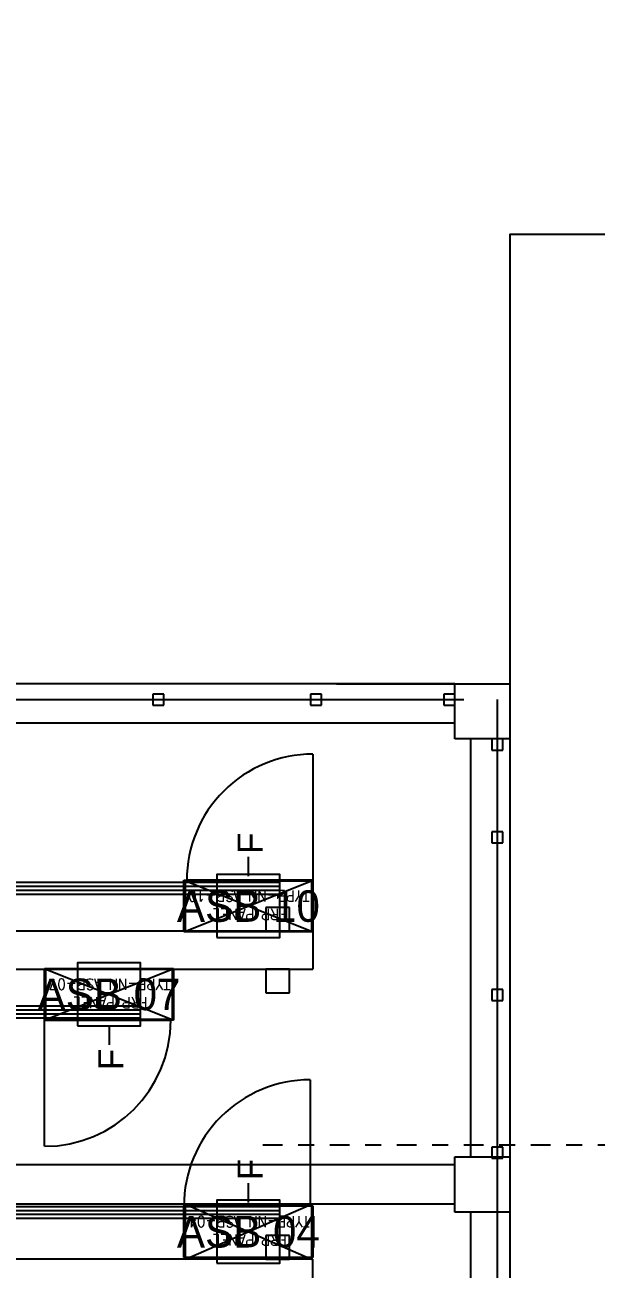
# Model space of a CAD drawing. Header units: metres. Extents: x 530797 to 531186, y 2675622 to 2675942.
# Drawn here: x 530985.56 to 530989.18, y 2675814.99 to 2675822.88 of the extents above; entities that cross this region are included whole.
import ezdxf
from ezdxf.enums import TextEntityAlignment as Align

# ---------------------------------------------------------------- set-up
doc = ezdxf.new("R2010")
doc.units = ezdxf.units.M
for name, pattern in [('CENTER', [2, 1.25, -0.25, 0.25, -0.25]), ('DASHED', [0.75, 0.5, -0.25]), ('DASHED2', [0.375, 0.25, -0.125]), ('HIDDEN', [0.375, 0.25, -0.125]), ('PHANTOM', [63.50000000000001, 31.75, -6.35, 6.35, -6.35, 6.35, -6.35])]:
    doc.linetypes.add(name, pattern=pattern)
for name, color, linetype in [('1', 5, 'Continuous'), ('IDT', 7, 'Continuous'), ('LT Cable(AG) INV to LT Panel BL-07', 2, 'Continuous')]:
    doc.layers.add(name, color=color, linetype=linetype)
doc.styles.add('Arial', font='arial.ttf')
doc.styles.add('RomanS', font='romans.shx')
doc.styles.get("Standard").update_dxf_attribs({"font": 'Adani Regular.ttf'})
doc.linetypes.add('FOUNDATION LAYOUT$0$FENCELINE1', pattern='A,6.35,-2.54,[133,ltypeshp.shx,S=2.54,R=0,X=-2.54,Y=0],-2.54,25.4', length=36.83)

# ---------------------------------------------------------------- blocks, each defined once
blk = doc.blocks.new('ASB')
at = {"layer": '1', "color": 5}
blk.add_lwpolyline([(-0.2, -0.2), (0.2, -0.2), (0.2, 0.2), (-0.2, 0.2)], close=True, dxfattribs=at)
at = {"layer": '1', "color": 7}
blk.add_attdef('ID', text='', height=0.2, dxfattribs=at).set_placement((0, 0), align=Align.MIDDLE_CENTER)
blk = doc.blocks.new('IDT')
at = {"layer": 'IDT', "color": 8, "linetype": 'PHANTOM', "ltscale": 0.25}
for p, q in [((25.63305947702636, 9.160324475607581), (25.63305947702636, 16.03532447560758)), ((33.78305947702646, 9.160324475607581), (25.63305947702636, 9.160324475607581))]:
    blk.add_line(p, q, dxfattribs=at)
at = {"layer": 'IDT', "color": 8}
for p, q in [((25.55203310577579, 12.4101457710284), (25.55203310577579, 15.06014577102826)), ((25.80203310577579, 12.4101457710284), (25.80203310577579, 15.06014577102826)), ((26.80203310577579, 12.70966355596477), (32.69924909500176, 12.70966355596477)), ((26.81103310577581, 12.36014072685623), (26.81103310577581, 12.70965851179255)), ((26.81103310577581, 12.70965851179255), (27.61103310577553, 12.70965851179255)), ((27.61103310577553, 12.70965851179255), (26.81103310577581, 12.36014072685623)), ((27.61103310577553, 12.36014072685623), (26.81103310577581, 12.70965851179255)), ((26.95103310577568, 12.70965851179255), (26.95103310577568, 12.55965851179269)), ((27.10103310577577, 12.70965851179255), (26.95103310577568, 12.70965851179255)), ((27.10103310577577, 12.55965851179269), (27.10103310577577, 12.70965851179255)), ((27.61103310577553, 12.70965851179255), (27.61103310577553, 12.36014072685623)), ((26.80203310577579, 12.6983996193245), (27.62003310577555, 12.6983996193245)), ((26.80203310577579, 12.37139961932451), (26.80203310577579, 12.6983996193245)), ((27.62003310577555, 12.6983996193245), (27.62003310577555, 12.37139961932451)), ((26.95103310577568, 12.55965851179269), (27.10103310577577, 12.55965851179269)), ((25.55203310577579, 12.06014577102826), (25.55203310577579, 12.4101457710284)), ((25.55203310577579, 12.4101457710284), (25.9020331057757, 12.4101457710284)), ((25.9020331057757, 12.4101457710284), (25.9020331057757, 12.06014577102826)), ((25.9020331057757, 12.36014577102844), (29.55203310577579, 12.36014577102844)), ((27.62003310577555, 12.37139961932451), (26.80203310577579, 12.37139961932451)), ((27.61103310577553, 12.36014072685623), (26.81103310577581, 12.36014072685623)), ((25.9020331057757, 12.11014577102844), (29.55203310577579, 12.11014577102844)), ((25.9020331057757, 12.06014577102826), (25.55203310577579, 12.06014577102826)), ((25.55203310577579, 9.410145771028397), (25.55203310577579, 12.06014577102826)), ((25.59805947702651, 12.06854747735485), (25.59805947702651, 11.99854747735469)), ((25.66805947702622, 12.06854747735485), (25.59805947702651, 12.06854747735485)), ((25.59805947702651, 11.99854747735469), (25.66805947702622, 11.99854747735469)), ((25.66805947702622, 11.99854747735469), (25.66805947702622, 12.06854747735485)), ((25.80203310577579, 9.410145771028397), (25.80203310577579, 12.06014577102826)), ((27.68603310577581, 11.1931585117926), (28.50403310577556, 11.1931585117926)), ((27.68603310577581, 10.86615851179261), (27.68603310577581, 11.1931585117926)), ((27.69503310577582, 10.86965851179264), (27.69503310577582, 11.18965851179257)), ((27.69503310577582, 11.18965851179257), (28.49503310577555, 11.18965851179257)), ((28.49503310577555, 11.18965851179257), (27.69503310577582, 10.86965851179264)), ((28.49503310577555, 10.86965851179264), (27.69503310577582, 11.18965851179257)), ((28.49503310577555, 11.18965851179257), (28.49503310577555, 10.86965851179264)), ((28.50403310577556, 11.1931585117926), (28.50403310577556, 10.86615851179261)), ((25.59805947702651, 11.06854747735485), (25.59805947702651, 10.99854747735469)), ((25.66805947702622, 11.06854747735485), (25.59805947702651, 11.06854747735485)), ((25.66805947702622, 10.99854747735469), (25.66805947702622, 11.06854747735485)), ((25.59805947702651, 10.99854747735469), (25.66805947702622, 10.99854747735469)), ((26.95103310577568, 11.01965851179273), (26.95103310577568, 10.86965851179264)), ((27.10103310577577, 11.01965851179273), (26.95103310577568, 11.01965851179273)), ((27.10103310577577, 10.86965851179264), (27.10103310577577, 11.01965851179273)), ((32.69924909500176, 10.86966355596462), (26.80203310577579, 10.86965851179286)), ((26.95103310577568, 10.86965851179264), (27.10103310577577, 10.86965851179264)), ((28.50403310577556, 10.86615851179261), (27.68603310577581, 10.86615851179261)), ((28.49503310577555, 10.86965851179264), (27.69503310577582, 10.86965851179264)), ((26.80203310577579, 10.6331585126876), (27.62003310577555, 10.6331585126876)), ((26.80203310577579, 10.3061585126876), (26.80203310577579, 10.6331585126876)), ((26.80203310577579, 10.62966355685978), (32.69924909500176, 10.62966355685978)), ((26.81103310577581, 10.30965851268763), (26.81103310577581, 10.62965851268757)), ((26.81103310577581, 10.62965851268757), (27.61103310577553, 10.62965851268757)), ((27.61103310577553, 10.62965851268757), (26.81103310577581, 10.30965851268763)), ((27.61103310577553, 10.30965851268763), (26.81103310577581, 10.62965851268757)), ((26.95103310577568, 10.62965851268757), (26.95103310577568, 10.6296585126878)), ((26.95103310577568, 10.62965851268757), (26.95103310577568, 10.47965851268748)), ((27.10103310577577, 10.62965851268757), (26.95103310577568, 10.62965851268757)), ((27.10103310577577, 10.47965851268748), (27.10103310577577, 10.62965851268757)), ((27.61103310577553, 10.62965851268757), (27.61103310577553, 10.30965851268763)), ((27.62003310577555, 10.6331585126876), (27.62003310577555, 10.3061585126876)), ((26.95103310577568, 10.47965851268748), (27.10103310577577, 10.47965851268748)), ((27.62003310577555, 10.3061585126876), (26.80203310577579, 10.3061585126876)), ((27.61103310577553, 10.30965851268763), (26.81103310577581, 10.30965851268763)), ((25.59805947702651, 10.06854747735485), (25.59805947702651, 9.998547477354691)), ((25.66805947702622, 10.06854747735485), (25.59805947702651, 10.06854747735485)), ((25.66805947702622, 9.998547477354691), (25.66805947702622, 10.06854747735485)), ((25.59805947702651, 9.998547477354691), (25.66805947702622, 9.998547477354691)), ((25.59805947702651, 9.480145771028333), (25.59805947702651, 9.410145771028397)), ((25.66805947702622, 9.480145771028333), (25.59805947702651, 9.480145771028333)), ((25.66805947702622, 9.410145771028397), (25.66805947702622, 9.480145771028333)), ((25.55203310577579, 9.06014577102826), (25.55203310577579, 9.410145771028397)), ((25.55203310577579, 9.410145771028397), (25.9020331057757, 9.410145771028397)), ((25.59805947702651, 9.410145771028397), (25.66805947702622, 9.410145771028397)), ((25.9020331057757, 9.410145771028397), (25.9020331057757, 9.06014577102826)), ((25.9020331057757, 9.31014577102826), (29.55203310577579, 9.31014577102826)), ((25.9020331057757, 9.195324475607663), (25.9020331057757, 9.1253244756075)), ((25.97203310577586, 9.195324475607663), (25.9020331057757, 9.195324475607663)), ((25.97203310577586, 9.1253244756075), (25.97203310577586, 9.195324475607663)), ((26.7480594770266, 9.195324475607663), (26.7480594770266, 9.1253244756075)), ((26.81805947702631, 9.195324475607663), (26.7480594770266, 9.195324475607663)), ((26.81805947702631, 9.1253244756075), (26.81805947702631, 9.195324475607663)), ((27.7480594770266, 9.195324475607663), (27.7480594770266, 9.1253244756075)), ((27.81805947702631, 9.195324475607663), (27.7480594770266, 9.195324475607663)), ((27.81805947702631, 9.1253244756075), (27.81805947702631, 9.195324475607663)), ((25.9020331057757, 9.1253244756075), (25.97203310577586, 9.1253244756075)), ((26.7480594770266, 9.1253244756075), (26.81805947702631, 9.1253244756075)), ((27.7480594770266, 9.1253244756075), (27.81805947702631, 9.1253244756075)), ((25.9020331057757, 9.06014577102826), (25.55203310577579, 9.06014577102826)), ((25.9020331057757, 9.06014577102826), (29.55203310577579, 9.06014577102826))]:
    blk.add_line(p, q, dxfattribs=at)
at = {"layer": 'IDT', "color": 8, "linetype": 'HIDDEN', "ltscale": 2.5}
for p, q in [((26.80203310577579, 12.94965849996277), (26.80203310577579, 12.70966355596477)), ((26.80203310577579, 10.62966355685978), (26.80203292904551, 10.86965851179264))]:
    blk.add_line(p, q, dxfattribs=at)
at = {"layer": 'IDT', "color": 7}
for p, q in [((26.80203310577579, 12.6983996193245), (27.62003310577555, 12.6983996193245)), ((26.80203310577579, 12.37139961932451), (26.80203310577579, 12.6983996193245)), ((27.62003310577555, 12.6983996193245), (27.62003310577555, 12.37139961932451)), ((27.62003310577555, 12.37139961932451), (26.80203310577579, 12.37139961932451)), ((27.21103310577544, 12.34967314081598), (27.21103310577544, 12.29851736962621)), ((27.21103310577544, 12.29851736962621), (27.21103310577544, 12.22599490130699)), ((28.09503310577546, 11.27669120714529), (28.09503310577546, 11.34921367546428)), ((28.09503310577546, 11.22553543595552), (28.09503310577546, 11.27669120714529)), ((27.68603310577581, 11.1931585117926), (28.50403310577556, 11.1931585117926)), ((27.68603310577581, 10.86615851179261), (27.68603310577581, 11.1931585117926)), ((28.50403310577556, 11.1931585117926), (28.50403310577556, 10.86615851179261)), ((28.50403310577556, 10.86615851179261), (27.68603310577581, 10.86615851179261)), ((26.80203310577579, 10.6331585126876), (27.62003310577555, 10.6331585126876)), ((26.80203310577579, 10.3061585126876), (26.80203310577579, 10.6331585126876)), ((27.62003310577555, 10.6331585126876), (27.62003310577555, 10.3061585126876)), ((27.62003310577555, 10.3061585126876), (26.80203310577579, 10.3061585126876)), ((27.21103310577544, 10.28055006587385), (27.21103310577544, 10.22939429468408)), ((27.21103310577544, 10.22939429468408), (27.21103310577544, 10.15687182636486))]:
    blk.add_line(p, q, dxfattribs=at)
at = {"layer": 'IDT', "color": 8, "linetype": 'DASHED', "ltscale": 5}
for p, q in [((26.82003310577582, 11.57139961932478), (26.82003310577582, 12.37139961932451)), ((26.82003310577582, 12.37139961932451), (26.86386872221445, 12.37139961932451)), ((26.86386872221445, 12.37139961932451), (27.62003310577555, 12.37139961932451)), ((28.50403310577556, 11.99315851179233), (28.50403310577556, 11.1931585117926)), ((28.46019748933739, 11.1931585117926), (27.70403310577584, 11.1931585117926)), ((28.50403310577556, 11.1931585117926), (28.46019748933739, 11.1931585117926)), ((26.80203310577579, 9.506158512688103), (26.80203310577579, 10.3061585126876)), ((26.80203310577579, 10.3061585126876), (26.84586872221396, 10.3061585126876)), ((26.84586872221396, 10.3061585126876), (27.60203310577552, 10.3061585126876))]:
    blk.add_line(p, q, dxfattribs=at)
at = {"layer": 'IDT', "color": 8, "linetype": 'CENTER', "ltscale": 0.1}
blk.add_line((12.54466172499477, 11.98536070191847), (27.16418015071557, 11.98536070191847), dxfattribs=at)
at = {"layer": 'IDT', "color": 8, "linetype": 'DASHED2', "ltscale": 5}
for p, q in [((25.55203310577579, 9.06014577102826), (25.55203310577579, 10.1601457710284)), ((26.6520331057757, 9.06014577102826), (25.55203310577579, 9.06014577102826))]:
    blk.add_line(p, q, dxfattribs=at)
at = {"layer": 'IDT', "color": 7, "linetype": 'FOUNDATION LAYOUT$0$FENCELINE1', "ltscale": 0.01}
blk.add_lwpolyline([(19.91065726106834, 22.48539390819508), (11.80103310577559, 22.48539390819508), (11.80103310577559, 6.210393908265019), (19.73137271900467, 6.210393908225001), (25.55203310577579, 6.210393908225001), (25.55203310577579, 9.06014577102826)], dxfattribs=at)
at = {"layer": 'IDT', "color": 8, "linetype": 'DASHED', "ltscale": 5}
for centre, start, end in [((26.82003310577582, 12.37139961932451), 270, 0), ((28.50403310577556, 11.1931585117926), 90, 180), ((26.80203310577579, 10.3061585126876), 270, 0)]:
    blk.add_arc(centre, 0.7999999999996508, start, end, dxfattribs=at)
at = {"layer": 'IDT', "color": 7, "style": 'RomanS', "width": 0.9}
for s, p in [('FRP PANEL', (26.96784958396191, 12.55209685486568)), ('TYPE-NN ASB-04', (26.82219958396198, 12.43543018819912)), ('FRP PANEL', (27.85184958396192, 11.04685574733401)), ('TYPE-NN ASB-07', (27.7076995839623, 10.93018908066722)), ('FRP PANEL', (26.96784958396191, 10.486855748229)), ('TYPE-NN ASB-10', (26.82369958396228, 10.37018908156222))]:
    blk.add_text(s, height=0.07, dxfattribs=at).set_placement(p)
at = {"layer": 'IDT', "color": 7, "style": 'Arial'}
for p in [(27.11984584907739, 12.2088508024168), (28.00384584907741, 11.51096896125784), (27.11984584907739, 10.13972772747468)]:
    blk.add_text('F', height=0.16, rotation=270, dxfattribs=at).set_placement(p)

msp = doc.modelspace()

# ---------------------------------------------------------------- linework, layer by layer
at = {"layer": 'LT Cable(AG) INV to LT Panel BL-07', "color": 5}
for points in [[(530987.176251262, 2675817.413080859), (530983.6909354838, 2675817.413080859, -0.4142135623503636), (530982.7909354838, 2675818.313080858), (530982.7909354838, 2675821.390770753, 0.2140186322185252), (530982.4894023171, 2675822.062959305), (530975.7751447933, 2675828.040836239, -0.2140186322327757), (530975.4736116267, 2675828.713024791), (530975.4736116268, 2675830.3569097, -0.0288996156858555), (530975.4796149469, 2675830.460688003), (530975.5352810487, 2675830.940222824, 0.02889961570054691), (530975.5412843688, 2675831.044001128), (530975.5412843687, 2675932.854987811, -0.414213562373427), (530976.4412843687, 2675933.754987811), (531021.2409842184, 2675933.754987811, 0.414213562373095), (531022.1409842185, 2675934.654987811), (531022.1409842185, 2675935.229769276)], [(530987.176251262, 2675817.438080858), (530983.7159354838, 2675817.438080858, -0.4142135623503636), (530982.8159354838, 2675818.338080858), (530982.8159354838, 2675821.401985358, 0.214018632209244), (530982.5144023171, 2675822.07417391), (530975.8001447933, 2675828.052050845, -0.2140186322231835), (530975.4986116267, 2675828.724239396), (530975.4986116268, 2675830.355463511, -0.02889961568572617), (530975.5046149469, 2675830.459241814), (530975.5602810488, 2675830.938776636, 0.02889961570054713), (530975.5662843689, 2675831.042554939), (530975.5662843687, 2675932.829987811, -0.4142135623734271), (530976.4662843688, 2675933.729987811), (531118.4169842184, 2675933.729987811, 0.414213562373095), (531119.3169842184, 2675934.629987811), (531119.3169842184, 2675935.229769276)], [(530987.176251262, 2675817.363080859), (530983.6409354837, 2675817.363080859, -0.4142135623503636), (530982.7409354837, 2675818.263080859), (530982.7409354837, 2675821.368341543, 0.2140186322185252), (530982.439402317, 2675822.040530095), (530975.7251447933, 2675828.018407029, -0.214018632232603), (530975.4236116266, 2675828.690595581), (530975.4236116267, 2675830.359802077, -0.02889961568610807), (530975.4296149468, 2675830.463580381), (530975.4852810487, 2675830.943115202, 0.02889961570066358), (530975.4912843688, 2675831.046893505), (530975.4912843687, 2675902.904987811, -0.4142135623735637), (530976.3912843687, 2675903.804987811), (531021.2409842184, 2675903.804987811, 0.414213562373095), (531022.1409842185, 2675904.70498781), (531022.1409842185, 2675905.229769276)], [(530987.176251262, 2675817.388080859), (530983.6659354838, 2675817.388080859, -0.4142135623503636), (530982.7659354837, 2675818.288080859), (530982.7659354837, 2675821.379556148, 0.2140186322185252), (530982.4644023171, 2675822.0517447), (530975.7501447933, 2675828.029621634, -0.2140186322326889), (530975.4486116266, 2675828.701810186), (530975.4486116268, 2675830.358355888, -0.02889961568598262), (530975.4546149469, 2675830.462134192), (530975.5102810487, 2675830.941669013, 0.0288996157006638), (530975.5162843688, 2675831.045447316), (530975.5162843687, 2675902.879987811, -0.4142135623735638), (530976.4162843687, 2675903.779987811), (531118.4169842184, 2675903.779987811, 0.414213562373095), (531119.3169842184, 2675904.679987811), (531119.3169842184, 2675905.229769276)]]:
    msp.add_lwpolyline(points, format="xyb", dxfattribs=at)
at = {"layer": 'LT Cable(AG) INV to LT Panel BL-07'}
for points in [[(530986.2922512619, 2675816.653930066), (530981.4147553588, 2675816.653930066, -0.167397344336238), (530980.8605089997, 2675816.844838412), (530979.430656352, 2675817.962452221, 0.1032748659251984), (530979.070554665, 2675818.037632983), (530973.2037843692, 2675818.037632983, -0.4142135623932508), (530972.303784369, 2675818.937632983), (530972.303784369, 2675830.379283619, -0.02139299535886178), (530972.3070765088, 2675830.456192743), (530972.350492229, 2675830.962390389, 0.02139299535864674), (530972.3537843687, 2675831.039299513), (530972.3537843687, 2675857.942487811, 0.414213562373095), (530971.4537843687, 2675858.842487811), (530864.4575845184, 2675858.842487811, -0.414213562373095), (530863.5575845183, 2675859.742487811), (530863.5575845183, 2675860.229769276)], [(530986.2922512619, 2675816.628930066), (530981.4077152552, 2675816.628930066, -0.1675562827220941), (530980.853030494, 2675816.820181299), (530979.42543694, 2675817.937452221, 0.1032748659335312), (530979.065335253, 2675818.012632983), (530973.1787843691, 2675818.012632983, -0.414213562393192), (530972.278784369, 2675818.912632983), (530972.278784369, 2675830.380353759, -0.02139299535886178), (530972.2820765087, 2675830.457262882), (530972.325492229, 2675830.963460529, 0.02139299535864674), (530972.3287843687, 2675831.040369653), (530972.3287843687, 2675835.417487811, 0.414213562373095), (530971.4287843687, 2675836.317487811), (530958.2367843688, 2675836.317487811, 0.414213562373095), (530957.3367843687, 2675835.417487811), (530957.3367843687, 2675829.717487811, -0.414213562373095), (530956.4367843687, 2675828.817487811), (530864.4575845184, 2675828.817487811, -0.414213562373095), (530863.5575845183, 2675829.717487811), (530863.5575845183, 2675830.229769276)], [(530986.2922512619, 2675816.578930066), (530981.393619081, 2675816.578930066, -0.1678764876198675), (530980.8380518074, 2675816.770872862), (530979.4149981161, 2675817.887452221, 0.1032748659503297), (530979.0548964291, 2675817.962632983), (530973.1287843691, 2675817.962632983, -0.4142135623930754), (530972.228784369, 2675818.862632983), (530972.228784369, 2675830.382494037, -0.02139299540844348), (530972.2320765087, 2675830.459403161), (530972.275492229, 2675830.965600808, 0.02139299541725513), (530972.2787843688, 2675831.042509932), (530972.2787843687, 2675835.367487811, 0.4142135623665691), (530971.3787843686, 2675836.267487811), (530958.2867843688, 2675836.267487811, 0.414213562373095), (530957.3867843688, 2675835.367487811), (530957.3867843688, 2675807.167487811, -0.414213562373095), (530956.4867843688, 2675806.267487811), (530864.4575845184, 2675806.267487811, -0.414213562373095), (530863.5575845183, 2675807.167487811), (530863.5575845183, 2675807.729769276)], [(530986.2922512619, 2675816.603930066), (530981.4006698362, 2675816.603930066, -0.1677159953311365), (530980.845544774, 2675816.79552611), (530979.420217528, 2675817.912452221, 0.1032748659419083), (530979.060115841, 2675817.987632983), (530973.1537843691, 2675817.987632983, -0.4142135623931337), (530972.253784369, 2675818.887632983), (530972.253784369, 2675830.381423898, -0.02139299535886178), (530972.2570765087, 2675830.458333022), (530972.3004922289, 2675830.964530668, 0.02139299535864674), (530972.3037843687, 2675831.041439792), (530972.3037843687, 2675835.392487811, 0.414213562373095), (530971.4037843687, 2675836.292487811), (530958.2617843688, 2675836.292487811, 0.414213562373095), (530957.3617843688, 2675835.392487811), (530957.3617843688, 2675807.192487811, -0.414213562373095), (530956.4617843687, 2675806.292487811), (530929.2415845183, 2675806.292487811, -0.414213562373095), (530928.3415845183, 2675807.192487811), (530928.3415845183, 2675807.729769276)], [(530987.176251262, 2675815.357388761), (530981.5878977535, 2675815.357388761, -0.104387558430173), (530981.2241676444, 2675815.434163149), (530979.3496698496, 2675816.262382385, 0.04215704709383866), (530979.1987112492, 2675816.275132983), (530973.1412843689, 2675816.275132984, 0.4142135623926984), (530972.2412843688, 2675815.375132984), (530972.2412843688, 2675785.652823042, 0.02164672809067397), (530972.2446549913, 2675785.575004282), (530972.2879137462, 2675785.076576003, -0.02164672809021689), (530972.2912843687, 2675784.998757243), (530972.2912843687, 2675777.379987811, -0.414213562373095), (530971.3912843687, 2675776.479987811), (530864.4575845184, 2675776.479987811, -0.414213562373095), (530863.5575845183, 2675777.379987811), (530863.5575845183, 2675777.729769276)], [(530987.176251262, 2675815.382388761), (530981.5912595263, 2675815.382388761, -0.1043252890252346), (530981.2277322664, 2675815.459073553), (530979.3517814549, 2675816.287382385, 0.04215704710492103), (530979.2008228543, 2675816.300132983), (530973.1162843689, 2675816.300132984, 0.4142135623926223), (530972.2162843688, 2675815.400132984), (530972.2162843688, 2675785.651740198, 0.02164672809067397), (530972.2196549913, 2675785.573921438), (530972.2629137462, 2675785.075493159, -0.02164672809021689), (530972.2662843687, 2675784.997674399), (530972.2662843687, 2675777.404987811, -0.414213562373095), (530971.3662843687, 2675776.504987811), (530961.6335845183, 2675776.504987811, -0.414213562373095), (530960.7335845183, 2675777.404987811), (530960.7335845183, 2675777.729769276)], [(530987.176251262, 2675815.307388761), (530981.5811714766, 2675815.307388761, -0.1045124651344377), (530981.2170345453, 2675815.384343018), (530979.3454466393, 2675816.212382386, 0.04215704714770877), (530979.1944880387, 2675816.225132984), (530973.1912843687, 2675816.225132984, 0.414213562373095), (530972.2912843687, 2675815.325132984), (530972.2912843687, 2675785.654988729, 0.02164672809067397), (530972.2946549912, 2675785.57716997), (530972.3379137461, 2675785.07874169, -0.02164672809021689), (530972.3412843687, 2675785.00092293), (530972.3412843687, 2675747.32998781, -0.414213562373095), (530971.4412843686, 2675746.429987811), (530864.4575845184, 2675746.429987811, -0.414213562373095), (530863.5575845183, 2675747.32998781), (530863.5575845183, 2675747.729769276)], [(530987.176251262, 2675815.332388761), (530981.5845350693, 2675815.332388761, -0.1044499503666667), (530981.2206017368, 2675815.40925297), (530979.3475582445, 2675816.237382385, 0.0421570470685084), (530979.196599644, 2675816.250132983), (530973.166284369, 2675816.250132984, 0.4142135624124551), (530972.2662843688, 2675815.350132984), (530972.2662843688, 2675785.653905885, 0.02164672804050947), (530972.2696549913, 2675785.576087126), (530972.3129137461, 2675785.077658847, -0.02164672803567168), (530972.3162843686, 2675784.999840087), (530972.3162843687, 2675747.354987811, -0.4142135623739795), (530971.4162843687, 2675746.454987811), (530961.6335845183, 2675746.454987811, -0.414213562373095), (530960.7335845183, 2675747.354987811), (530960.7335845183, 2675747.729769276)]]:
    msp.add_lwpolyline(points, format="xyb", dxfattribs=at)

# ---------------------------------------------------------------- block references
at = {"layer": '1'}
for p, values in [((530986.976251262, 2675817.289195804), {'ID': 'ASB 10'}), ((530986.0922512619, 2675816.729195805), {'ID': 'ASB 07'}), ((530986.976251262, 2675815.223954698), {'ID': 'ASB 04'})]:
    msp.add_blockref('ASB', p, dxfattribs=at).add_auto_attribs(values)
at = {"layer": 'IDT', "color": 8, "rotation": 180}
msp.add_blockref('IDT', (531014.1872843677, 2675827.758854317), dxfattribs=at)

doc.saveas('drawing.dxf')
